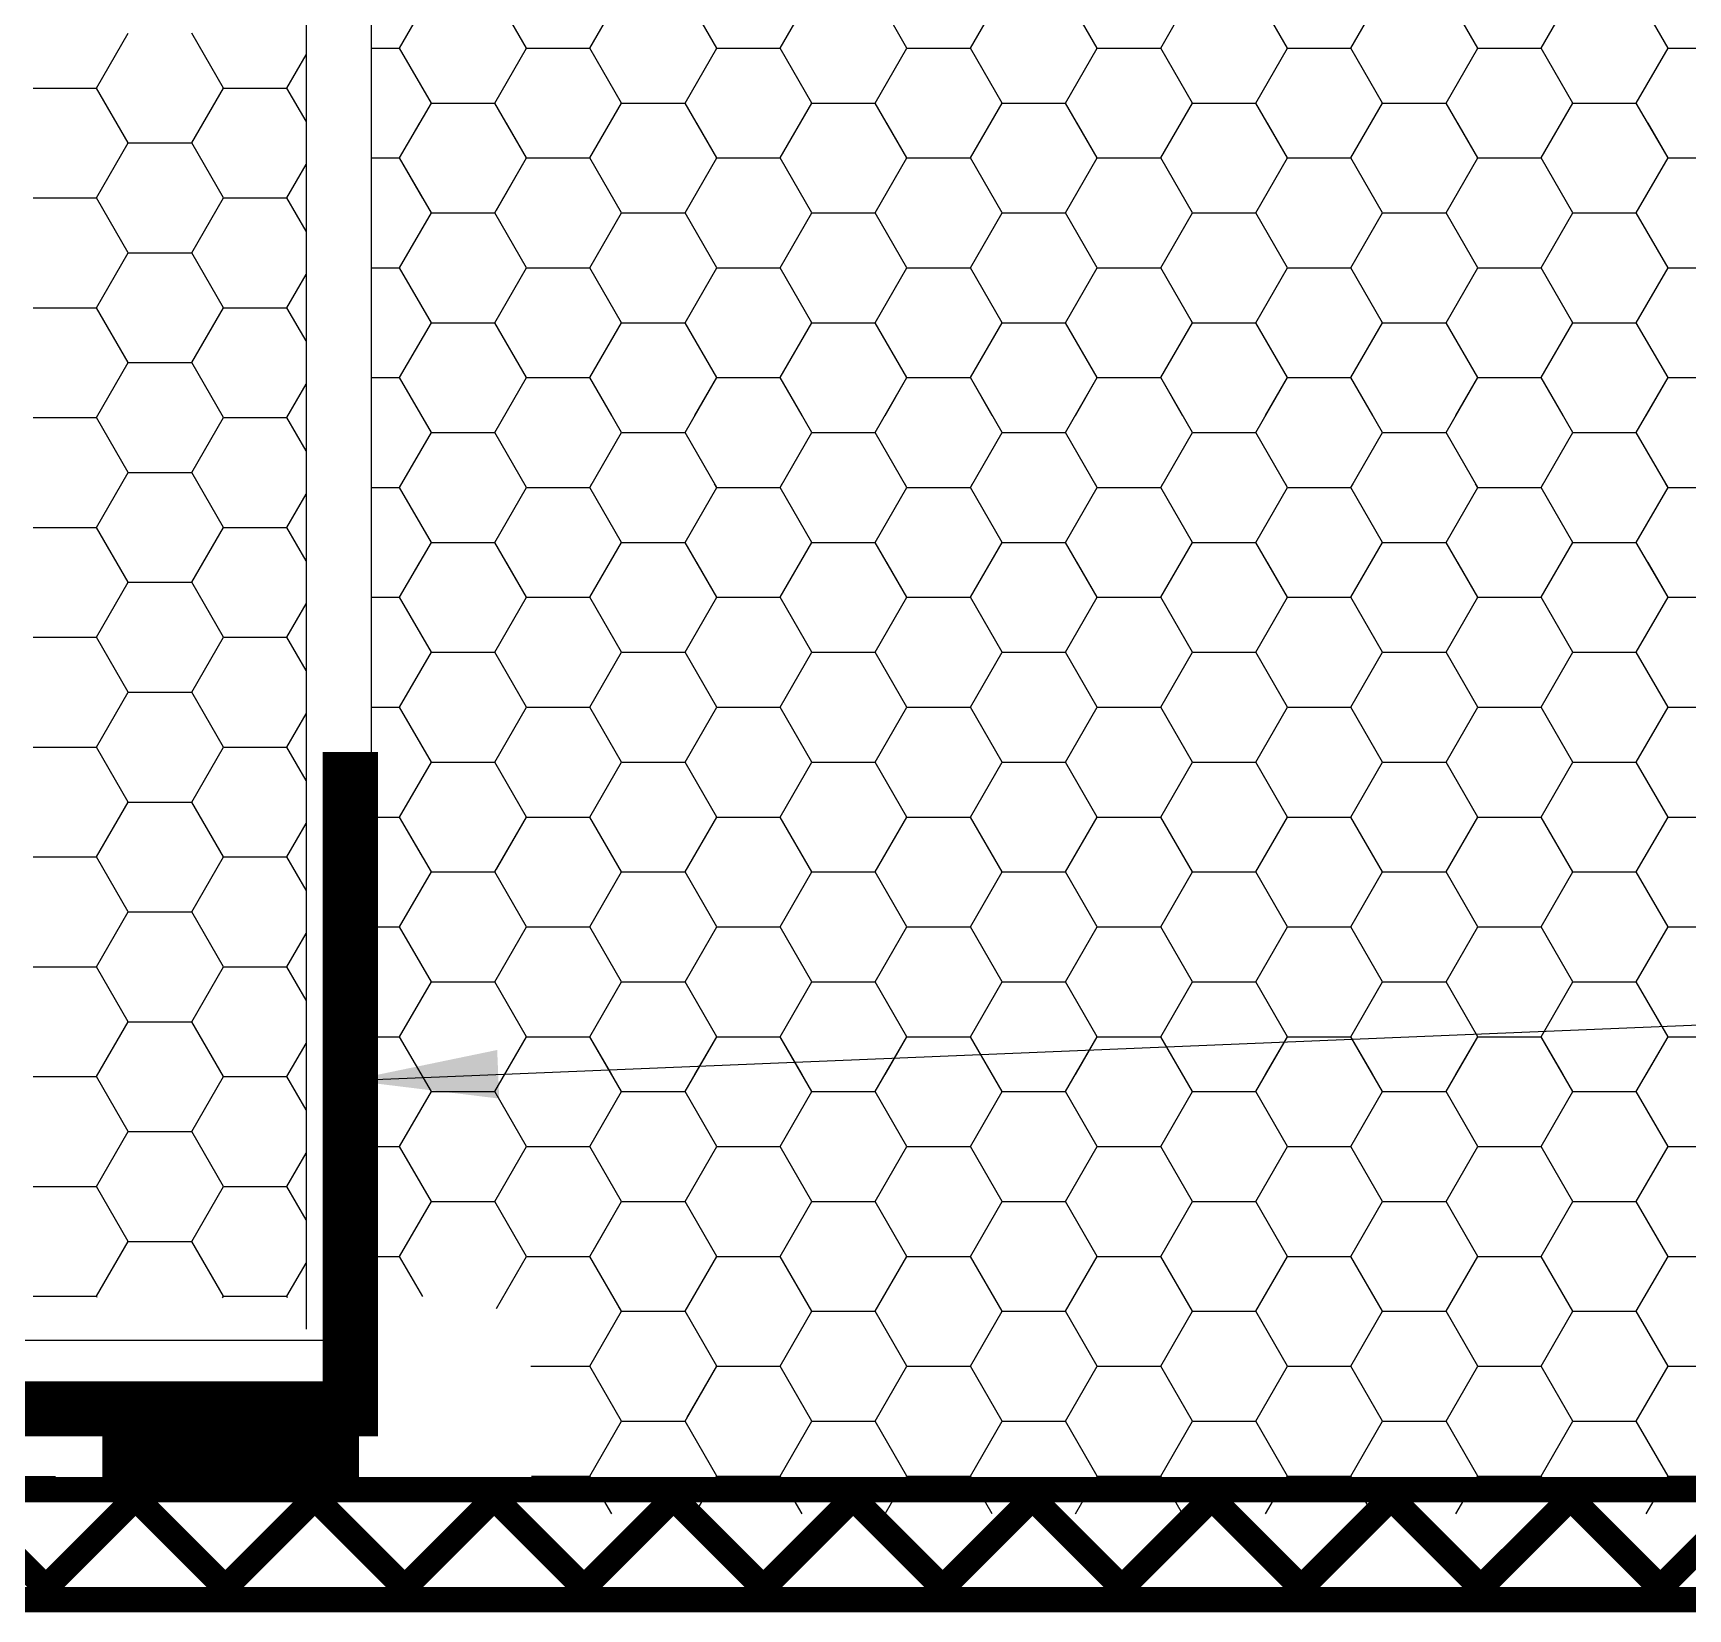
# Model space of a CAD drawing. Header units: millimetres. Extents: x -579 to 213, y -67 to 509.
# Drawn here: x -528.12 to -510.51, y 265.51 to 282.28 of the extents above; entities that cross this region are included whole.
import ezdxf

# ---------------------------------------------------------------- set-up
doc = ezdxf.new("R2010")
doc.units = ezdxf.units.MM
doc.header["$LTSCALE"] = 0.1
for name, color, linetype in [('D-01', 1, 'Continuous'), ('D-03', 3, 'Continuous'), ('D-GRIS', 252, 'Continuous'), ('DC-AUXILIAR', 8, 'Continuous'), ('DC-TEXTO', 7, 'Continuous')]:
    doc.layers.add(name, color=color, linetype=linetype)
doc.styles.add('ROMANS', font='romans.shx', dxfattribs={"width": 0.7})
doc.dimstyles.new('FLECHAS-DET-1-5', dxfattribs={"dimscale": 0.035, "dimtxt": 180, "dimasz": 250, "dimexe": 50, "dimexo": 200, "dimgap": 80, "dimtad": 1, "dimdec": 3, "dimzin": 0, "dimdsep": 46, "dimtxsty": 'ROMANS', "dimblk1": 'OBLIQUE', "dimblk2": 'OBLIQUE', "dimsah": 1, "dimcen": 0.09, "dimdle": 20, "dimclrd": 256, "dimclre": 8, "dimclrt": 7, "dimadec": 0, "dimazin": 0, "dimtfac": 1, "dimtdec": 3, "dimtmove": 1, "dimatfit": 1, "dimfxl": 1, "dimtolj": 1, "dimtzin": 0, "dimarcsym": 0})

# ---------------------------------------------------------------- blocks, each defined once
blk = doc.blocks.new('*X10')
at = {"color": 0}
for p, q in [((-710.419, 256.56), (-709.235, 258.611)), ((-702.919, 256.56), (-704.103, 258.611)), ((-699.169, 256.56), (-697.985, 258.611)), ((-691.669, 256.56), (-692.853, 258.611)), ((-687.919, 256.56), (-686.735, 258.611)), ((-680.419, 256.56), (-681.603, 258.611)), ((-676.669, 256.56), (-675.485, 258.611)), ((-669.169, 256.56), (-670.353, 258.611)), ((-665.419, 256.56), (-664.235, 258.611)), ((-657.919, 256.56), (-659.103, 258.611)), ((-654.169, 256.56), (-652.985, 258.611)), ((-646.669, 256.56), (-647.853, 258.611)), ((-642.919, 256.56), (-641.735, 258.611)), ((-635.419, 256.56), (-636.603, 258.611)), ((-712.091, 256.56), (-710.419, 256.56)), ((-708.544, 253.312), (-710.419, 256.56)), ((-704.794, 253.312), (-702.919, 256.56)), ((-702.919, 256.56), (-699.169, 256.56)), ((-697.294, 253.312), (-699.169, 256.56)), ((-693.544, 253.312), (-691.669, 256.56)), ((-691.669, 256.56), (-687.919, 256.56)), ((-686.044, 253.312), (-687.919, 256.56)), ((-682.294, 253.312), (-680.419, 256.56)), ((-680.419, 256.56), (-676.669, 256.56)), ((-674.794, 253.312), (-676.669, 256.56)), ((-671.044, 253.312), (-669.169, 256.56)), ((-669.169, 256.56), (-665.419, 256.56)), ((-663.544, 253.312), (-665.419, 256.56)), ((-659.794, 253.312), (-657.919, 256.56)), ((-657.919, 256.56), (-654.169, 256.56)), ((-652.294, 253.312), (-654.169, 256.56)), ((-648.544, 253.312), (-646.669, 256.56)), ((-646.669, 256.56), (-642.919, 256.56)), ((-641.044, 253.312), (-642.919, 256.56)), ((-637.294, 253.312), (-635.419, 256.56)), ((-635.419, 256.56), (-631.669, 256.56)), ((-710.419, 250.065), (-708.544, 253.312)), ((-708.544, 253.312), (-704.794, 253.312)), ((-702.919, 250.065), (-704.794, 253.312)), ((-699.169, 250.065), (-697.294, 253.312)), ((-697.294, 253.312), (-693.544, 253.312)), ((-691.669, 250.065), (-693.544, 253.312)), ((-687.919, 250.065), (-686.044, 253.312)), ((-686.044, 253.312), (-682.294, 253.312)), ((-680.419, 250.065), (-682.294, 253.312)), ((-676.669, 250.065), (-674.794, 253.312)), ((-674.794, 253.312), (-671.044, 253.312)), ((-669.169, 250.065), (-671.044, 253.312)), ((-665.419, 250.065), (-663.544, 253.312)), ((-663.544, 253.312), (-659.794, 253.312)), ((-657.919, 250.065), (-659.794, 253.312)), ((-654.169, 250.065), (-652.294, 253.312)), ((-652.294, 253.312), (-648.544, 253.312)), ((-646.669, 250.065), (-648.544, 253.312)), ((-642.919, 250.065), (-641.044, 253.312)), ((-641.044, 253.312), (-637.294, 253.312)), ((-635.419, 250.065), (-637.294, 253.312)), ((-712.091, 250.065), (-710.419, 250.065)), ((-708.544, 246.817), (-710.419, 250.065)), ((-704.794, 246.817), (-702.919, 250.065)), ((-702.919, 250.065), (-699.169, 250.065)), ((-697.294, 246.817), (-699.169, 250.065)), ((-693.544, 246.817), (-691.669, 250.065)), ((-691.669, 250.065), (-687.919, 250.065)), ((-686.044, 246.817), (-687.919, 250.065)), ((-682.294, 246.817), (-680.419, 250.065)), ((-680.419, 250.065), (-676.669, 250.065)), ((-674.794, 246.817), (-676.669, 250.065)), ((-671.044, 246.817), (-669.169, 250.065)), ((-669.169, 250.065), (-665.419, 250.065)), ((-663.544, 246.817), (-665.419, 250.065)), ((-659.794, 246.817), (-657.919, 250.065)), ((-657.919, 250.065), (-654.169, 250.065)), ((-652.294, 246.817), (-654.169, 250.065)), ((-648.544, 246.817), (-646.669, 250.065)), ((-646.669, 250.065), (-642.919, 250.065)), ((-641.044, 246.817), (-642.919, 250.065)), ((-637.294, 246.817), (-635.419, 250.065)), ((-635.419, 250.065), (-631.669, 250.065)), ((-710.419, 243.57), (-708.544, 246.817)), ((-708.544, 246.817), (-704.794, 246.817)), ((-702.919, 243.57), (-704.794, 246.817)), ((-699.169, 243.57), (-697.294, 246.817)), ((-697.294, 246.817), (-693.544, 246.817)), ((-691.669, 243.57), (-693.544, 246.817)), ((-687.919, 243.57), (-686.044, 246.817)), ((-686.044, 246.817), (-682.294, 246.817)), ((-680.419, 243.57), (-682.294, 246.817)), ((-676.669, 243.57), (-674.794, 246.817)), ((-674.794, 246.817), (-671.044, 246.817)), ((-669.169, 243.57), (-671.044, 246.817)), ((-665.419, 243.57), (-663.544, 246.817)), ((-663.544, 246.817), (-659.794, 246.817)), ((-657.919, 243.57), (-659.794, 246.817)), ((-654.169, 243.57), (-652.294, 246.817)), ((-652.294, 246.817), (-648.544, 246.817)), ((-646.669, 243.57), (-648.544, 246.817)), ((-642.919, 243.57), (-641.044, 246.817)), ((-641.044, 246.817), (-637.294, 246.817)), ((-635.419, 243.57), (-637.294, 246.817)), ((-712.091, 243.57), (-710.419, 243.57)), ((-708.544, 240.322), (-710.419, 243.57)), ((-704.794, 240.322), (-702.919, 243.57)), ((-702.919, 243.57), (-699.169, 243.57)), ((-697.294, 240.322), (-699.169, 243.57)), ((-693.544, 240.322), (-691.669, 243.57)), ((-691.669, 243.57), (-687.919, 243.57)), ((-686.044, 240.322), (-687.919, 243.57)), ((-682.294, 240.322), (-680.419, 243.57)), ((-680.419, 243.57), (-676.669, 243.57)), ((-674.794, 240.322), (-676.669, 243.57)), ((-671.044, 240.322), (-669.169, 243.57)), ((-669.169, 243.57), (-665.419, 243.57)), ((-663.544, 240.322), (-665.419, 243.57)), ((-659.794, 240.322), (-657.919, 243.57)), ((-657.919, 243.57), (-654.169, 243.57)), ((-652.294, 240.322), (-654.169, 243.57)), ((-648.544, 240.322), (-646.669, 243.57)), ((-646.669, 243.57), (-642.919, 243.57)), ((-641.044, 240.322), (-642.919, 243.57)), ((-637.294, 240.322), (-635.419, 243.57)), ((-635.419, 243.57), (-631.669, 243.57)), ((-710.419, 237.074), (-708.544, 240.322)), ((-708.544, 240.322), (-704.794, 240.322)), ((-702.919, 237.074), (-704.794, 240.322)), ((-699.169, 237.074), (-697.294, 240.322)), ((-697.294, 240.322), (-693.544, 240.322)), ((-691.669, 237.074), (-693.544, 240.322)), ((-687.919, 237.074), (-686.044, 240.322)), ((-686.044, 240.322), (-682.294, 240.322)), ((-680.419, 237.074), (-682.294, 240.322)), ((-676.669, 237.074), (-674.794, 240.322)), ((-674.794, 240.322), (-671.044, 240.322)), ((-669.169, 237.074), (-671.044, 240.322)), ((-665.419, 237.074), (-663.544, 240.322)), ((-663.544, 240.322), (-659.794, 240.322)), ((-657.919, 237.074), (-659.794, 240.322)), ((-654.169, 237.074), (-652.294, 240.322)), ((-652.294, 240.322), (-648.544, 240.322)), ((-646.669, 237.074), (-648.544, 240.322)), ((-642.919, 237.074), (-641.044, 240.322)), ((-641.044, 240.322), (-637.294, 240.322)), ((-635.419, 237.074), (-637.294, 240.322)), ((-712.091, 237.074), (-710.419, 237.074)), ((-708.544, 233.827), (-710.419, 237.074)), ((-704.794, 233.827), (-702.919, 237.074)), ((-702.919, 237.074), (-699.169, 237.074)), ((-697.294, 233.827), (-699.169, 237.074)), ((-693.544, 233.827), (-691.669, 237.074)), ((-691.669, 237.074), (-687.919, 237.074)), ((-686.044, 233.827), (-687.919, 237.074)), ((-682.294, 233.827), (-680.419, 237.074)), ((-680.419, 237.074), (-676.669, 237.074)), ((-674.794, 233.827), (-676.669, 237.074)), ((-671.044, 233.827), (-669.169, 237.074)), ((-669.169, 237.074), (-665.419, 237.074)), ((-663.544, 233.827), (-665.419, 237.074)), ((-659.794, 233.827), (-657.919, 237.074)), ((-657.919, 237.074), (-654.169, 237.074)), ((-652.294, 233.827), (-654.169, 237.074)), ((-648.544, 233.827), (-646.669, 237.074)), ((-646.669, 237.074), (-642.919, 237.074)), ((-641.044, 233.827), (-642.919, 237.074)), ((-637.294, 233.827), (-635.419, 237.074)), ((-635.419, 237.074), (-631.669, 237.074)), ((-710.419, 230.579), (-708.544, 233.827)), ((-708.544, 233.827), (-704.794, 233.827)), ((-702.919, 230.579), (-704.794, 233.827)), ((-699.169, 230.579), (-697.294, 233.827)), ((-697.294, 233.827), (-693.544, 233.827)), ((-691.669, 230.579), (-693.544, 233.827)), ((-687.919, 230.579), (-686.044, 233.827)), ((-686.044, 233.827), (-682.294, 233.827)), ((-680.419, 230.579), (-682.294, 233.827)), ((-676.669, 230.579), (-674.794, 233.827)), ((-674.794, 233.827), (-671.044, 233.827)), ((-669.169, 230.579), (-671.044, 233.827)), ((-665.419, 230.579), (-663.544, 233.827)), ((-663.544, 233.827), (-659.794, 233.827)), ((-657.919, 230.579), (-659.794, 233.827)), ((-654.169, 230.579), (-652.294, 233.827)), ((-652.294, 233.827), (-648.544, 233.827)), ((-646.669, 230.579), (-648.544, 233.827)), ((-642.919, 230.579), (-641.044, 233.827)), ((-641.044, 233.827), (-637.294, 233.827)), ((-635.419, 230.579), (-637.294, 233.827)), ((-712.091, 230.579), (-710.419, 230.579)), ((-708.544, 227.332), (-710.419, 230.579)), ((-704.794, 227.332), (-702.919, 230.579)), ((-702.919, 230.579), (-699.169, 230.579)), ((-697.294, 227.332), (-699.169, 230.579)), ((-693.544, 227.332), (-691.669, 230.579)), ((-691.669, 230.579), (-687.919, 230.579)), ((-686.044, 227.332), (-687.919, 230.579)), ((-682.294, 227.332), (-680.419, 230.579)), ((-680.419, 230.579), (-676.669, 230.579)), ((-674.794, 227.332), (-676.669, 230.579)), ((-671.044, 227.332), (-669.169, 230.579)), ((-669.169, 230.579), (-665.419, 230.579)), ((-663.544, 227.332), (-665.419, 230.579)), ((-659.794, 227.332), (-657.919, 230.579)), ((-657.919, 230.579), (-654.169, 230.579)), ((-652.294, 227.332), (-654.169, 230.579)), ((-648.544, 227.332), (-646.669, 230.579)), ((-646.669, 230.579), (-642.919, 230.579)), ((-641.044, 227.332), (-642.919, 230.579)), ((-637.294, 227.332), (-635.419, 230.579)), ((-635.419, 230.579), (-631.669, 230.579)), ((-710.419, 224.084), (-708.544, 227.332)), ((-708.544, 227.332), (-704.794, 227.332)), ((-702.919, 224.084), (-704.794, 227.332)), ((-699.169, 224.084), (-697.294, 227.332)), ((-697.294, 227.332), (-693.544, 227.332)), ((-691.669, 224.084), (-693.544, 227.332)), ((-687.919, 224.084), (-686.044, 227.332)), ((-686.044, 227.332), (-682.294, 227.332)), ((-680.419, 224.084), (-682.294, 227.332)), ((-676.669, 224.084), (-674.794, 227.332)), ((-674.794, 227.332), (-671.044, 227.332)), ((-669.169, 224.084), (-671.044, 227.332)), ((-665.419, 224.084), (-663.544, 227.332)), ((-663.544, 227.332), (-659.794, 227.332)), ((-657.919, 224.084), (-659.794, 227.332)), ((-654.169, 224.084), (-652.294, 227.332)), ((-652.294, 227.332), (-648.544, 227.332)), ((-646.669, 224.084), (-648.544, 227.332)), ((-642.919, 224.084), (-641.044, 227.332)), ((-641.044, 227.332), (-637.294, 227.332)), ((-635.419, 224.084), (-637.294, 227.332)), ((-712.091, 224.084), (-710.419, 224.084)), ((-708.544, 220.836), (-710.419, 224.084)), ((-704.794, 220.836), (-702.919, 224.084)), ((-702.919, 224.084), (-699.169, 224.084)), ((-697.294, 220.836), (-699.169, 224.084)), ((-693.544, 220.836), (-691.669, 224.084)), ((-691.669, 224.084), (-687.919, 224.084)), ((-686.044, 220.836), (-687.919, 224.084)), ((-682.294, 220.836), (-680.419, 224.084)), ((-680.419, 224.084), (-676.669, 224.084)), ((-674.794, 220.836), (-676.669, 224.084)), ((-671.044, 220.836), (-669.169, 224.084)), ((-669.169, 224.084), (-665.419, 224.084)), ((-663.544, 220.836), (-665.419, 224.084)), ((-659.794, 220.836), (-657.919, 224.084)), ((-657.919, 224.084), (-654.169, 224.084)), ((-652.294, 220.836), (-654.169, 224.084)), ((-648.544, 220.836), (-646.669, 224.084)), ((-646.669, 224.084), (-642.919, 224.084)), ((-641.044, 220.836), (-642.919, 224.084)), ((-637.294, 220.836), (-635.419, 224.084)), ((-635.419, 224.084), (-631.669, 224.084)), ((-710.419, 217.589), (-708.544, 220.836)), ((-708.544, 220.836), (-704.794, 220.836)), ((-702.919, 217.589), (-704.794, 220.836)), ((-699.169, 217.589), (-697.294, 220.836)), ((-697.294, 220.836), (-693.544, 220.836)), ((-691.669, 217.589), (-693.544, 220.836)), ((-687.919, 217.589), (-686.044, 220.836)), ((-686.044, 220.836), (-682.294, 220.836)), ((-680.419, 217.589), (-682.294, 220.836)), ((-676.669, 217.589), (-674.794, 220.836)), ((-674.794, 220.836), (-671.044, 220.836)), ((-669.169, 217.589), (-671.044, 220.836)), ((-665.419, 217.589), (-663.544, 220.836)), ((-663.544, 220.836), (-659.794, 220.836)), ((-657.919, 217.589), (-659.794, 220.836)), ((-654.169, 217.589), (-652.294, 220.836)), ((-652.294, 220.836), (-648.544, 220.836)), ((-646.669, 217.589), (-648.544, 220.836)), ((-642.919, 217.589), (-641.044, 220.836)), ((-641.044, 220.836), (-637.294, 220.836)), ((-635.419, 217.589), (-637.294, 220.836)), ((-712.091, 217.589), (-710.419, 217.589)), ((-709.051, 215.22), (-710.419, 217.589)), ((-704.696, 214.51), (-702.919, 217.589)), ((-702.919, 217.589), (-699.169, 217.589)), ((-697.294, 214.341), (-699.169, 217.589)), ((-693.544, 214.341), (-691.669, 217.589)), ((-691.669, 217.589), (-687.919, 217.589)), ((-686.044, 214.341), (-687.919, 217.589)), ((-682.294, 214.341), (-680.419, 217.589)), ((-680.419, 217.589), (-676.669, 217.589)), ((-674.794, 214.341), (-676.669, 217.589)), ((-671.044, 214.341), (-669.169, 217.589)), ((-669.169, 217.589), (-665.419, 217.589)), ((-663.544, 214.341), (-665.419, 217.589)), ((-659.794, 214.341), (-657.919, 217.589)), ((-657.919, 217.589), (-654.169, 217.589)), ((-652.294, 214.341), (-654.169, 217.589)), ((-648.544, 214.341), (-646.669, 217.589)), ((-646.669, 217.589), (-642.919, 217.589)), ((-641.044, 214.341), (-642.919, 217.589)), ((-637.294, 214.341), (-635.419, 217.589)), ((-635.419, 217.589), (-631.669, 217.589)), ((-699.169, 211.094), (-697.294, 214.341)), ((-697.294, 214.341), (-693.544, 214.341)), ((-691.669, 211.094), (-693.544, 214.341)), ((-687.919, 211.094), (-686.044, 214.341)), ((-686.044, 214.341), (-682.294, 214.341)), ((-680.419, 211.094), (-682.294, 214.341)), ((-676.669, 211.094), (-674.794, 214.341)), ((-674.794, 214.341), (-671.044, 214.341)), ((-669.169, 211.094), (-671.044, 214.341)), ((-665.419, 211.094), (-663.544, 214.341)), ((-663.544, 214.341), (-659.794, 214.341)), ((-657.919, 211.094), (-659.794, 214.341)), ((-654.169, 211.094), (-652.294, 214.341)), ((-652.294, 214.341), (-648.544, 214.341)), ((-646.669, 211.094), (-648.544, 214.341)), ((-642.919, 211.094), (-641.044, 214.341)), ((-641.044, 214.341), (-637.294, 214.341)), ((-635.419, 211.094), (-637.294, 214.341)), ((-702.667, 211.094), (-699.169, 211.094)), ((-697.294, 207.846), (-699.169, 211.094)), ((-693.544, 207.846), (-691.669, 211.094)), ((-691.669, 211.094), (-687.919, 211.094)), ((-686.044, 207.846), (-687.919, 211.094)), ((-682.294, 207.846), (-680.419, 211.094)), ((-680.419, 211.094), (-676.669, 211.094)), ((-674.794, 207.846), (-676.669, 211.094)), ((-671.044, 207.846), (-669.169, 211.094)), ((-669.169, 211.094), (-665.419, 211.094)), ((-663.544, 207.846), (-665.419, 211.094)), ((-659.794, 207.846), (-657.919, 211.094)), ((-657.919, 211.094), (-654.169, 211.094)), ((-652.294, 207.846), (-654.169, 211.094)), ((-648.544, 207.846), (-646.669, 211.094)), ((-646.669, 211.094), (-642.919, 211.094)), ((-641.044, 207.846), (-642.919, 211.094)), ((-637.294, 207.846), (-635.419, 211.094)), ((-635.419, 211.094), (-631.669, 211.094)), ((-699.169, 204.598), (-697.294, 207.846)), ((-697.294, 207.846), (-693.544, 207.846)), ((-691.669, 204.598), (-693.544, 207.846)), ((-687.919, 204.598), (-686.044, 207.846)), ((-686.044, 207.846), (-682.294, 207.846)), ((-680.419, 204.598), (-682.294, 207.846)), ((-676.669, 204.598), (-674.794, 207.846)), ((-674.794, 207.846), (-671.044, 207.846)), ((-669.169, 204.598), (-671.044, 207.846)), ((-665.419, 204.598), (-663.544, 207.846)), ((-663.544, 207.846), (-659.794, 207.846)), ((-657.919, 204.598), (-659.794, 207.846)), ((-654.169, 204.598), (-652.294, 207.846)), ((-652.294, 207.846), (-648.544, 207.846)), ((-646.669, 204.598), (-648.544, 207.846)), ((-642.919, 204.598), (-641.044, 207.846)), ((-641.044, 207.846), (-637.294, 207.846)), ((-635.419, 204.598), (-637.294, 207.846)), ((-702.63, 204.598), (-699.169, 204.598)), ((-697.874, 202.356), (-699.169, 204.598)), ((-692.963, 202.356), (-691.669, 204.598)), ((-691.669, 204.598), (-687.919, 204.598)), ((-686.624, 202.356), (-687.919, 204.598)), ((-681.713, 202.356), (-680.419, 204.598)), ((-680.419, 204.598), (-676.669, 204.598)), ((-675.374, 202.356), (-676.669, 204.598)), ((-670.463, 202.356), (-669.169, 204.598)), ((-669.169, 204.598), (-665.419, 204.598)), ((-664.124, 202.356), (-665.419, 204.598)), ((-659.213, 202.356), (-657.919, 204.598)), ((-657.919, 204.598), (-654.169, 204.598)), ((-652.874, 202.356), (-654.169, 204.598)), ((-647.963, 202.356), (-646.669, 204.598)), ((-646.669, 204.598), (-642.919, 204.598)), ((-641.624, 202.356), (-642.919, 204.598)), ((-636.713, 202.356), (-635.419, 204.598)), ((-635.419, 204.598), (-631.669, 204.598))]:
    blk.add_line(p, q, dxfattribs=at)
blk = doc.blocks.new('*X11')
at = {"color": 0}
for p, q in [((-702.63, 198.103), (-699.169, 198.103)), ((-699.169, 198.103), (-699.044, 198.32)), ((-697.294, 194.856), (-699.169, 198.103)), ((-693.544, 194.856), (-691.669, 198.103)), ((-691.669, 198.103), (-691.794, 198.32)), ((-691.669, 198.103), (-687.919, 198.103)), ((-687.919, 198.103), (-687.794, 198.32)), ((-686.044, 194.856), (-687.919, 198.103)), ((-682.294, 194.856), (-680.419, 198.103)), ((-680.419, 198.103), (-680.544, 198.32)), ((-680.419, 198.103), (-676.669, 198.103)), ((-676.669, 198.103), (-676.544, 198.32)), ((-674.794, 194.856), (-676.669, 198.103)), ((-671.044, 194.856), (-669.169, 198.103)), ((-669.169, 198.103), (-669.294, 198.32)), ((-669.169, 198.103), (-665.419, 198.103)), ((-665.419, 198.103), (-665.294, 198.32)), ((-663.544, 194.856), (-665.419, 198.103)), ((-659.794, 194.856), (-657.919, 198.103)), ((-657.919, 198.103), (-658.044, 198.32)), ((-657.919, 198.103), (-654.169, 198.103)), ((-654.169, 198.103), (-654.044, 198.32)), ((-652.294, 194.856), (-654.169, 198.103)), ((-648.544, 194.856), (-646.669, 198.103)), ((-646.669, 198.103), (-646.794, 198.32)), ((-646.669, 198.103), (-642.919, 198.103)), ((-642.919, 198.103), (-642.794, 198.32)), ((-641.044, 194.856), (-642.919, 198.103)), ((-637.294, 194.856), (-635.419, 198.103)), ((-635.419, 198.103), (-635.544, 198.32)), ((-635.419, 198.103), (-631.669, 198.103)), ((-699.169, 191.608), (-697.294, 194.856)), ((-697.294, 194.856), (-693.544, 194.856)), ((-691.669, 191.608), (-693.544, 194.856)), ((-687.919, 191.608), (-686.044, 194.856)), ((-686.044, 194.856), (-682.294, 194.856)), ((-680.419, 191.608), (-682.294, 194.856)), ((-676.669, 191.608), (-674.794, 194.856)), ((-674.794, 194.856), (-671.044, 194.856)), ((-669.169, 191.608), (-671.044, 194.856)), ((-665.419, 191.608), (-663.544, 194.856)), ((-663.544, 194.856), (-659.794, 194.856)), ((-657.919, 191.608), (-659.794, 194.856)), ((-654.169, 191.608), (-652.294, 194.856)), ((-652.294, 194.856), (-648.544, 194.856)), ((-646.669, 191.608), (-648.544, 194.856)), ((-642.919, 191.608), (-641.044, 194.856)), ((-641.044, 194.856), (-637.294, 194.856)), ((-635.419, 191.608), (-637.294, 194.856)), ((-702.63, 191.608), (-699.169, 191.608)), ((-697.294, 188.361), (-699.169, 191.608)), ((-693.544, 188.361), (-691.669, 191.608)), ((-691.669, 191.608), (-687.919, 191.608)), ((-686.044, 188.361), (-687.919, 191.608)), ((-682.294, 188.361), (-680.419, 191.608)), ((-680.419, 191.608), (-676.669, 191.608)), ((-674.794, 188.361), (-676.669, 191.608)), ((-671.044, 188.361), (-669.169, 191.608)), ((-669.169, 191.608), (-665.419, 191.608)), ((-663.544, 188.361), (-665.419, 191.608)), ((-659.794, 188.361), (-657.919, 191.608)), ((-657.919, 191.608), (-654.169, 191.608)), ((-652.294, 188.361), (-654.169, 191.608)), ((-648.544, 188.361), (-646.669, 191.608)), ((-646.669, 191.608), (-642.919, 191.608)), ((-641.044, 188.361), (-642.919, 191.608)), ((-637.294, 188.361), (-635.419, 191.608)), ((-635.419, 191.608), (-631.669, 191.608)), ((-699.169, 185.113), (-697.294, 188.361)), ((-697.294, 188.361), (-693.544, 188.361)), ((-691.669, 185.113), (-693.544, 188.361)), ((-687.919, 185.113), (-686.044, 188.361)), ((-686.044, 188.361), (-682.294, 188.361)), ((-680.419, 185.113), (-682.294, 188.361)), ((-676.669, 185.113), (-674.794, 188.361)), ((-674.794, 188.361), (-671.044, 188.361)), ((-669.169, 185.113), (-671.044, 188.361)), ((-665.419, 185.113), (-663.544, 188.361)), ((-663.544, 188.361), (-659.794, 188.361)), ((-657.919, 185.113), (-659.794, 188.361)), ((-654.169, 185.113), (-652.294, 188.361)), ((-652.294, 188.361), (-648.544, 188.361)), ((-646.669, 185.113), (-648.544, 188.361)), ((-642.919, 185.113), (-641.044, 188.361)), ((-641.044, 188.361), (-637.294, 188.361)), ((-635.419, 185.113), (-637.294, 188.361)), ((-702.63, 185.113), (-699.169, 185.113)), ((-697.294, 181.865), (-699.169, 185.113)), ((-693.544, 181.865), (-691.669, 185.113)), ((-691.669, 185.113), (-687.919, 185.113)), ((-686.044, 181.865), (-687.919, 185.113)), ((-682.294, 181.865), (-680.419, 185.113)), ((-680.419, 185.113), (-676.669, 185.113)), ((-674.794, 181.865), (-676.669, 185.113)), ((-671.044, 181.865), (-669.169, 185.113)), ((-669.169, 185.113), (-665.419, 185.113)), ((-663.544, 181.865), (-665.419, 185.113)), ((-659.794, 181.865), (-657.919, 185.113)), ((-657.919, 185.113), (-654.169, 185.113)), ((-652.294, 181.865), (-654.169, 185.113)), ((-648.544, 181.865), (-646.669, 185.113)), ((-646.669, 185.113), (-642.919, 185.113)), ((-641.044, 181.865), (-642.919, 185.113)), ((-637.294, 181.865), (-635.419, 185.113)), ((-635.419, 185.113), (-631.669, 185.113)), ((-699.169, 178.618), (-697.294, 181.865)), ((-697.294, 181.865), (-693.544, 181.865)), ((-691.669, 178.618), (-693.544, 181.865)), ((-687.919, 178.618), (-686.044, 181.865)), ((-686.044, 181.865), (-682.294, 181.865)), ((-680.419, 178.618), (-682.294, 181.865)), ((-676.669, 178.618), (-674.794, 181.865)), ((-674.794, 181.865), (-671.044, 181.865)), ((-669.169, 178.618), (-671.044, 181.865)), ((-665.419, 178.618), (-663.544, 181.865)), ((-663.544, 181.865), (-659.794, 181.865)), ((-657.919, 178.618), (-659.794, 181.865)), ((-654.169, 178.618), (-652.294, 181.865)), ((-652.294, 181.865), (-648.544, 181.865)), ((-646.669, 178.618), (-648.544, 181.865)), ((-642.919, 178.618), (-641.044, 181.865)), ((-641.044, 181.865), (-637.294, 181.865)), ((-635.419, 178.618), (-637.294, 181.865)), ((-702.63, 178.618), (-699.169, 178.618)), ((-697.294, 175.37), (-699.169, 178.618)), ((-693.544, 175.37), (-691.669, 178.618)), ((-691.669, 178.618), (-687.919, 178.618)), ((-686.044, 175.37), (-687.919, 178.618)), ((-682.294, 175.37), (-680.419, 178.618)), ((-680.419, 178.618), (-676.669, 178.618)), ((-674.794, 175.37), (-676.669, 178.618)), ((-671.044, 175.37), (-669.169, 178.618)), ((-669.169, 178.618), (-665.419, 178.618)), ((-663.544, 175.37), (-665.419, 178.618)), ((-659.794, 175.37), (-657.919, 178.618)), ((-657.919, 178.618), (-654.169, 178.618)), ((-652.294, 175.37), (-654.169, 178.618)), ((-648.544, 175.37), (-646.669, 178.618)), ((-646.669, 178.618), (-642.919, 178.618)), ((-641.044, 175.37), (-642.919, 178.618)), ((-637.294, 175.37), (-635.419, 178.618)), ((-635.419, 178.618), (-631.669, 178.618)), ((-699.169, 172.123), (-697.294, 175.37)), ((-697.294, 175.37), (-693.544, 175.37)), ((-691.669, 172.123), (-693.544, 175.37)), ((-687.919, 172.123), (-686.044, 175.37)), ((-686.044, 175.37), (-682.294, 175.37)), ((-680.419, 172.123), (-682.294, 175.37)), ((-676.669, 172.123), (-674.794, 175.37)), ((-674.794, 175.37), (-671.044, 175.37)), ((-669.169, 172.123), (-671.044, 175.37)), ((-665.419, 172.123), (-663.544, 175.37)), ((-663.544, 175.37), (-659.794, 175.37)), ((-657.919, 172.123), (-659.794, 175.37)), ((-654.169, 172.123), (-652.294, 175.37)), ((-652.294, 175.37), (-648.544, 175.37)), ((-646.669, 172.123), (-648.544, 175.37)), ((-642.919, 172.123), (-641.044, 175.37)), ((-641.044, 175.37), (-637.294, 175.37)), ((-635.419, 172.123), (-637.294, 175.37)), ((-702.63, 172.123), (-699.169, 172.123)), ((-697.294, 168.875), (-699.169, 172.123)), ((-693.544, 168.875), (-691.669, 172.123)), ((-691.669, 172.123), (-687.919, 172.123)), ((-686.044, 168.875), (-687.919, 172.123)), ((-682.294, 168.875), (-680.419, 172.123)), ((-680.419, 172.123), (-676.669, 172.123)), ((-674.794, 168.875), (-676.669, 172.123)), ((-671.044, 168.875), (-669.169, 172.123)), ((-669.169, 172.123), (-665.419, 172.123)), ((-663.544, 168.875), (-665.419, 172.123)), ((-659.794, 168.875), (-657.919, 172.123)), ((-657.919, 172.123), (-654.169, 172.123)), ((-652.294, 168.875), (-654.169, 172.123)), ((-648.544, 168.875), (-646.669, 172.123)), ((-646.669, 172.123), (-642.919, 172.123)), ((-641.044, 168.875), (-642.919, 172.123)), ((-637.294, 168.875), (-635.419, 172.123)), ((-635.419, 172.123), (-631.669, 172.123)), ((-699.169, 165.627), (-697.294, 168.875)), ((-697.294, 168.875), (-693.544, 168.875)), ((-691.669, 165.627), (-693.544, 168.875)), ((-687.919, 165.627), (-686.044, 168.875)), ((-686.044, 168.875), (-682.294, 168.875)), ((-680.419, 165.627), (-682.294, 168.875)), ((-676.669, 165.627), (-674.794, 168.875)), ((-674.794, 168.875), (-671.044, 168.875)), ((-669.169, 165.627), (-671.044, 168.875)), ((-665.419, 165.627), (-663.544, 168.875)), ((-663.544, 168.875), (-659.794, 168.875)), ((-657.919, 165.627), (-659.794, 168.875)), ((-654.169, 165.627), (-652.294, 168.875)), ((-652.294, 168.875), (-648.544, 168.875)), ((-646.669, 165.627), (-648.544, 168.875)), ((-642.919, 165.627), (-641.044, 168.875)), ((-641.044, 168.875), (-637.294, 168.875)), ((-635.419, 165.627), (-637.294, 168.875)), ((-702.302, 165.627), (-699.169, 165.627)), ((-697.294, 162.38), (-699.169, 165.627)), ((-693.544, 162.38), (-691.669, 165.627)), ((-691.669, 165.627), (-687.919, 165.627)), ((-686.044, 162.38), (-687.919, 165.627)), ((-682.294, 162.38), (-680.419, 165.627)), ((-680.419, 165.627), (-676.669, 165.627)), ((-674.794, 162.38), (-676.669, 165.627)), ((-671.044, 162.38), (-669.169, 165.627)), ((-669.169, 165.627), (-665.419, 165.627)), ((-663.544, 162.38), (-665.419, 165.627)), ((-659.794, 162.38), (-657.919, 165.627)), ((-657.919, 165.627), (-654.169, 165.627)), ((-652.294, 162.38), (-654.169, 165.627)), ((-648.544, 162.38), (-646.669, 165.627)), ((-646.669, 165.627), (-642.919, 165.627)), ((-641.044, 162.38), (-642.919, 165.627)), ((-637.294, 162.38), (-635.419, 165.627)), ((-635.419, 165.627), (-631.669, 165.627)), ((-699.169, 159.132), (-697.294, 162.38)), ((-697.294, 162.38), (-693.544, 162.38)), ((-691.669, 159.132), (-693.544, 162.38)), ((-687.919, 159.132), (-686.044, 162.38)), ((-686.044, 162.38), (-682.294, 162.38)), ((-680.419, 159.132), (-682.294, 162.38)), ((-676.669, 159.132), (-674.794, 162.38)), ((-674.794, 162.38), (-671.044, 162.38)), ((-669.169, 159.132), (-671.044, 162.38)), ((-665.419, 159.132), (-663.544, 162.38)), ((-663.544, 162.38), (-659.794, 162.38)), ((-657.919, 159.132), (-659.794, 162.38)), ((-654.169, 159.132), (-652.294, 162.38)), ((-652.294, 162.38), (-648.544, 162.38)), ((-646.669, 159.132), (-648.544, 162.38)), ((-642.919, 159.132), (-641.044, 162.38)), ((-641.044, 162.38), (-637.294, 162.38)), ((-635.419, 159.132), (-637.294, 162.38)), ((-701.069, 159.132), (-699.169, 159.132)), ((-697.294, 155.885), (-699.169, 159.132)), ((-693.544, 155.885), (-691.669, 159.132)), ((-691.669, 159.132), (-687.919, 159.132)), ((-686.044, 155.885), (-687.919, 159.132)), ((-682.294, 155.885), (-680.419, 159.132)), ((-680.419, 159.132), (-676.669, 159.132)), ((-674.794, 155.885), (-676.669, 159.132)), ((-671.044, 155.885), (-669.169, 159.132)), ((-669.169, 159.132), (-665.419, 159.132)), ((-663.544, 155.885), (-665.419, 159.132)), ((-659.794, 155.885), (-657.919, 159.132)), ((-657.919, 159.132), (-654.169, 159.132)), ((-652.294, 155.885), (-654.169, 159.132)), ((-648.544, 155.885), (-646.669, 159.132)), ((-646.669, 159.132), (-642.919, 159.132)), ((-641.044, 155.885), (-642.919, 159.132)), ((-637.294, 155.885), (-635.419, 159.132)), ((-635.419, 159.132), (-631.669, 159.132)), ((-698.981, 152.962), (-697.294, 155.885)), ((-697.294, 155.885), (-693.544, 155.885)), ((-691.669, 152.637), (-693.544, 155.885)), ((-687.919, 152.637), (-686.044, 155.885)), ((-686.044, 155.885), (-682.294, 155.885)), ((-680.419, 152.637), (-682.294, 155.885)), ((-676.669, 152.637), (-674.794, 155.885)), ((-674.794, 155.885), (-671.044, 155.885)), ((-669.169, 152.637), (-671.044, 155.885)), ((-665.419, 152.637), (-663.544, 155.885)), ((-663.544, 155.885), (-659.794, 155.885)), ((-657.919, 152.637), (-659.794, 155.885)), ((-654.169, 152.637), (-652.294, 155.885)), ((-652.294, 155.885), (-648.544, 155.885)), ((-646.669, 152.637), (-648.544, 155.885)), ((-642.919, 152.637), (-641.044, 155.885)), ((-641.044, 155.885), (-637.294, 155.885)), ((-635.419, 152.637), (-637.294, 155.885)), ((-693.544, 149.389), (-691.669, 152.637)), ((-691.669, 152.637), (-687.919, 152.637)), ((-686.044, 149.389), (-687.919, 152.637)), ((-682.294, 149.389), (-680.419, 152.637)), ((-680.419, 152.637), (-676.669, 152.637)), ((-674.794, 149.389), (-676.669, 152.637)), ((-671.044, 149.389), (-669.169, 152.637)), ((-669.169, 152.637), (-665.419, 152.637)), ((-663.544, 149.389), (-665.419, 152.637)), ((-659.794, 149.389), (-657.919, 152.637)), ((-657.919, 152.637), (-654.169, 152.637)), ((-652.294, 149.389), (-654.169, 152.637)), ((-648.544, 149.389), (-646.669, 152.637)), ((-646.669, 152.637), (-642.919, 152.637)), ((-641.044, 149.389), (-642.919, 152.637)), ((-637.294, 149.389), (-635.419, 152.637)), ((-635.419, 152.637), (-631.669, 152.637)), ((-697.294, 149.389), (-697.471, 149.696)), ((-697.304, 149.372), (-697.294, 149.389)), ((-697.294, 149.389), (-693.544, 149.389)), ((-691.669, 146.142), (-693.544, 149.389)), ((-687.919, 146.142), (-686.044, 149.389)), ((-686.044, 149.389), (-682.294, 149.389)), ((-680.419, 146.142), (-682.294, 149.389)), ((-676.669, 146.142), (-674.794, 149.389)), ((-674.794, 149.389), (-671.044, 149.389)), ((-669.169, 146.142), (-671.044, 149.389)), ((-665.419, 146.142), (-663.544, 149.389)), ((-663.544, 149.389), (-659.794, 149.389)), ((-657.919, 146.142), (-659.794, 149.389)), ((-654.169, 146.142), (-652.294, 149.389)), ((-652.294, 149.389), (-648.544, 149.389)), ((-646.669, 146.142), (-648.544, 149.389)), ((-642.919, 146.142), (-641.044, 149.389)), ((-641.044, 149.389), (-637.294, 149.389)), ((-635.419, 146.142), (-637.294, 149.389)), ((-693.414, 143.119), (-691.669, 146.142)), ((-691.669, 146.142), (-687.919, 146.142)), ((-686.044, 142.894), (-687.919, 146.142)), ((-682.294, 142.894), (-680.419, 146.142)), ((-680.419, 146.142), (-676.669, 146.142)), ((-674.794, 142.894), (-676.669, 146.142)), ((-671.044, 142.894), (-669.169, 146.142)), ((-669.169, 146.142), (-665.419, 146.142)), ((-663.544, 142.894), (-665.419, 146.142)), ((-659.794, 142.894), (-657.919, 146.142)), ((-657.919, 146.142), (-654.169, 146.142)), ((-652.294, 142.894), (-654.169, 146.142)), ((-648.544, 142.894), (-646.669, 146.142)), ((-646.669, 146.142), (-642.919, 146.142)), ((-641.044, 142.894), (-642.919, 146.142)), ((-637.294, 142.894), (-635.419, 146.142)), ((-635.419, 146.142), (-631.669, 146.142)), ((-687.919, 139.647), (-686.044, 142.894)), ((-686.044, 142.894), (-682.294, 142.894)), ((-680.419, 139.647), (-682.294, 142.894)), ((-676.669, 139.647), (-674.794, 142.894)), ((-674.794, 142.894), (-671.044, 142.894)), ((-669.169, 139.647), (-671.044, 142.894)), ((-665.419, 139.647), (-663.544, 142.894)), ((-663.544, 142.894), (-659.794, 142.894)), ((-657.919, 139.647), (-659.794, 142.894)), ((-654.169, 139.647), (-652.294, 142.894)), ((-652.294, 142.894), (-648.544, 142.894)), ((-646.669, 139.647), (-648.544, 142.894)), ((-642.919, 139.647), (-641.044, 142.894)), ((-641.044, 142.894), (-637.294, 142.894)), ((-635.419, 139.647), (-637.294, 142.894)), ((-690.598, 139.647), (-687.919, 139.647)), ((-687.458, 138.848), (-687.919, 139.647)), ((-680.879, 138.848), (-680.419, 139.647)), ((-680.419, 139.647), (-676.669, 139.647)), ((-676.208, 138.848), (-676.669, 139.647)), ((-669.629, 138.848), (-669.169, 139.647)), ((-669.169, 139.647), (-665.419, 139.647)), ((-664.958, 138.848), (-665.419, 139.647)), ((-658.379, 138.848), (-657.919, 139.647)), ((-657.919, 139.647), (-654.169, 139.647)), ((-653.708, 138.848), (-654.169, 139.647)), ((-647.129, 138.848), (-646.669, 139.647)), ((-646.669, 139.647), (-642.919, 139.647)), ((-642.458, 138.848), (-642.919, 139.647)), ((-635.879, 138.848), (-635.419, 139.647)), ((-635.419, 139.647), (-631.669, 139.647))]:
    blk.add_line(p, q, dxfattribs=at)
blk = doc.blocks.new('_OBLIQUE')
at = {"color": 0, "linetype": 'ByBlock'}
blk.add_line((-0.5, -0.5), (0.5, 0.5), dxfattribs=at)
blk = doc.blocks.new('*X13')
at = {"color": 0}
for p, q in [((-728.34, 227.332), (-726.465, 230.579)), ((-720.84, 227.332), (-722.715, 230.579)), ((-717.09, 227.332), (-715.954, 229.299)), ((-732.09, 227.332), (-728.34, 227.332)), ((-726.465, 224.084), (-728.34, 227.332)), ((-722.715, 224.084), (-720.84, 227.332)), ((-720.84, 227.332), (-717.09, 227.332)), ((-715.954, 225.364), (-717.09, 227.332)), ((-728.34, 220.836), (-726.465, 224.084)), ((-726.465, 224.084), (-722.715, 224.084)), ((-720.84, 220.836), (-722.715, 224.084)), ((-717.09, 220.836), (-715.954, 222.804)), ((-732.09, 220.836), (-728.34, 220.836)), ((-726.465, 217.589), (-728.34, 220.836)), ((-722.715, 217.589), (-720.84, 220.836)), ((-720.84, 220.836), (-717.09, 220.836)), ((-715.954, 218.869), (-717.09, 220.836)), ((-728.34, 214.341), (-726.465, 217.589)), ((-726.465, 217.589), (-722.715, 217.589)), ((-720.84, 214.341), (-722.715, 217.589)), ((-717.09, 214.341), (-715.954, 216.309)), ((-732.09, 214.341), (-728.34, 214.341)), ((-726.465, 211.094), (-728.34, 214.341)), ((-722.715, 211.094), (-720.84, 214.341)), ((-720.84, 214.341), (-717.09, 214.341)), ((-715.954, 212.374), (-717.09, 214.341)), ((-728.34, 207.846), (-726.465, 211.094)), ((-726.465, 211.094), (-722.715, 211.094)), ((-720.84, 207.846), (-722.715, 211.094)), ((-717.09, 207.846), (-715.954, 209.814)), ((-732.09, 207.846), (-728.34, 207.846)), ((-726.465, 204.598), (-728.34, 207.846)), ((-722.715, 204.598), (-720.84, 207.846)), ((-720.84, 207.846), (-717.09, 207.846)), ((-715.954, 205.879), (-717.09, 207.846)), ((-728.34, 201.351), (-726.465, 204.598)), ((-726.465, 204.598), (-722.715, 204.598)), ((-720.84, 201.351), (-722.715, 204.598)), ((-717.09, 201.351), (-715.954, 203.318)), ((-732.09, 201.351), (-728.34, 201.351)), ((-726.465, 198.103), (-728.34, 201.351)), ((-722.715, 198.103), (-720.84, 201.351)), ((-720.84, 201.351), (-717.09, 201.351)), ((-715.954, 199.383), (-717.09, 201.351)), ((-728.34, 194.856), (-726.465, 198.103)), ((-726.465, 198.103), (-722.715, 198.103)), ((-720.84, 194.856), (-722.715, 198.103)), ((-717.09, 194.856), (-715.954, 196.823)), ((-732.09, 194.856), (-728.34, 194.856)), ((-726.465, 191.608), (-728.34, 194.856)), ((-722.715, 191.608), (-720.84, 194.856)), ((-720.84, 194.856), (-717.09, 194.856)), ((-715.954, 192.888), (-717.09, 194.856)), ((-728.34, 188.361), (-726.465, 191.608)), ((-726.465, 191.608), (-722.715, 191.608)), ((-720.84, 188.361), (-722.715, 191.608)), ((-717.09, 188.361), (-715.954, 190.328)), ((-732.09, 188.361), (-728.34, 188.361)), ((-726.465, 185.113), (-728.34, 188.361)), ((-722.715, 185.113), (-720.84, 188.361)), ((-720.84, 188.361), (-717.09, 188.361)), ((-715.954, 186.393), (-717.09, 188.361)), ((-728.34, 181.865), (-726.465, 185.113)), ((-726.465, 185.113), (-722.715, 185.113)), ((-720.84, 181.865), (-722.715, 185.113)), ((-717.09, 181.865), (-715.954, 183.833)), ((-732.09, 181.865), (-728.34, 181.865)), ((-726.465, 178.618), (-728.34, 181.865)), ((-722.715, 178.618), (-720.84, 181.865)), ((-720.84, 181.865), (-717.09, 181.865)), ((-715.954, 179.898), (-717.09, 181.865)), ((-728.34, 175.37), (-726.465, 178.618)), ((-726.465, 178.618), (-722.715, 178.618)), ((-720.84, 175.37), (-722.715, 178.618)), ((-717.09, 175.37), (-715.954, 177.338)), ((-732.09, 175.37), (-728.34, 175.37)), ((-726.465, 172.123), (-728.34, 175.37)), ((-722.715, 172.123), (-720.84, 175.37)), ((-720.84, 175.37), (-717.09, 175.37)), ((-715.954, 173.403), (-717.09, 175.37)), ((-728.34, 168.875), (-726.465, 172.123)), ((-726.465, 172.123), (-722.715, 172.123)), ((-720.84, 168.875), (-722.715, 172.123)), ((-717.09, 168.875), (-715.954, 170.842)), ((-732.09, 168.875), (-728.34, 168.875)), ((-726.465, 165.627), (-728.34, 168.875)), ((-722.715, 165.627), (-720.84, 168.875)), ((-720.84, 168.875), (-717.09, 168.875)), ((-715.954, 166.908), (-717.09, 168.875)), ((-728.34, 162.38), (-726.465, 165.627)), ((-726.465, 165.627), (-722.715, 165.627)), ((-720.84, 162.38), (-722.715, 165.627)), ((-717.09, 162.38), (-715.954, 164.347)), ((-732.09, 162.38), (-728.34, 162.38)), ((-726.465, 159.132), (-728.34, 162.38)), ((-722.715, 159.132), (-720.84, 162.38)), ((-720.84, 162.38), (-717.09, 162.38)), ((-715.954, 160.412), (-717.09, 162.38)), ((-728.34, 155.885), (-726.465, 159.132)), ((-726.465, 159.132), (-722.715, 159.132)), ((-720.84, 155.885), (-722.715, 159.132)), ((-717.09, 155.885), (-715.954, 157.852)), ((-732.09, 155.885), (-728.34, 155.885)), ((-728.296, 155.807), (-728.34, 155.885)), ((-720.888, 155.802), (-720.84, 155.885)), ((-720.84, 155.885), (-717.09, 155.885)), ((-717.041, 155.799), (-717.09, 155.885))]:
    blk.add_line(p, q, dxfattribs=at)
blk = doc.blocks.new('CORTE CONG')
at = {"layer": 'D-01'}
for points, const_width in [([(419.291, -517.242), (107.708, -517.242), (107.708, -292.312), (107.708, -292.312)], 1.5), ([(114.232, -292.312), (114.232, -292.312), (114.232, -510.736), (419.291, -510.736)], 1.5), ([(223.388, -511.24), (228.692, -516.543), (233.995, -511.24), (239.298, -516.543), (244.602, -511.24), (249.905, -516.543), (255.208, -511.24), (260.511, -516.543), (265.815, -511.24), (271.118, -516.543)], 1.5), ([(247.203, -508.352), (232.041, -508.352)], 3.266), ([(265.815, -511.24), (265.815, -511.24), (271.118, -516.543), (276.421, -511.24), (281.725, -516.543), (287.028, -511.24), (292.331, -516.543), (297.635, -511.24), (302.938, -516.543), (308.241, -511.24), (313.544, -516.543), (318.848, -511.24), (324.151, -516.543), (329.454, -511.24)], 1.5)]:
    blk.add_lwpolyline(points, dxfattribs=dict(at, const_width=const_width))
blk.add_lwpolyline([(246.698, -467.118, 3.266, 3.266, 0), (246.698, -505.963, 3.266, 3.266, 0), (116.009, -505.963, 3.266, 3.266, 0), (116.009, -467.118, 0, 0, 0)], format="xyseb", dxfattribs=at)
at = {"layer": 'D-03'}
for p, q in [((244.077, -348.839), (244.077, -501.258)), ((247.94, -506.586), (247.94, -390.974)), ((220.601, -501.898), (247.194, -501.898))]:
    blk.add_line(p, q, dxfattribs=at)
at = {"layer": 'DC-TEXTO'}
for p, q in [((247.194, -506.695), (231.894, -506.695)), ((229.267, -509.978), (192.894, -509.978))]:
    blk.add_line(p, q, dxfattribs=at)
at = {"layer": 'D-GRIS'}
for name, p in [('*X13', (960.031, -655.193)), ('*X10', (960.031, -649.585))]:
    blk.add_blockref(name, p, dxfattribs=at)
at = {"layer": 'D-GRIS', "linetype": 'Continuous'}
blk.add_blockref('*X11', (960.031, -649.585), dxfattribs=at)
at = {"layer": 'DC-AUXILIAR'}
for p in [(960.031, -688.556), (960.031, -714.537)]:
    blk.add_blockref('*X10', p, dxfattribs=at)
at = {"layer": 'D-01', "annotation_type": 0, "has_hookline": 1, "hookline_direction": 0}
for points, text_width in [([(246.698, -486.541), (426.616, -479.134)], 101.43), ([(149.179, -499.329), (275.914, -610.09), (467.304, -610.095)], 62.79)]:
    blk.add_leader(points, dimstyle='FLECHAS-DET-1-5', override={"dimgap": 80, "dimtad": 1}, dxfattribs=dict(at, text_width=text_width))

msp = doc.modelspace()

# ---------------------------------------------------------------- block references
at = {"xscale": 0.1799999999998362, "yscale": 0.1799999999998362, "zscale": 0.1799999999998362}
msp.add_blockref('CORTE CONG', (-569.152, 358.713), dxfattribs=at)

doc.saveas('drawing.dxf')
